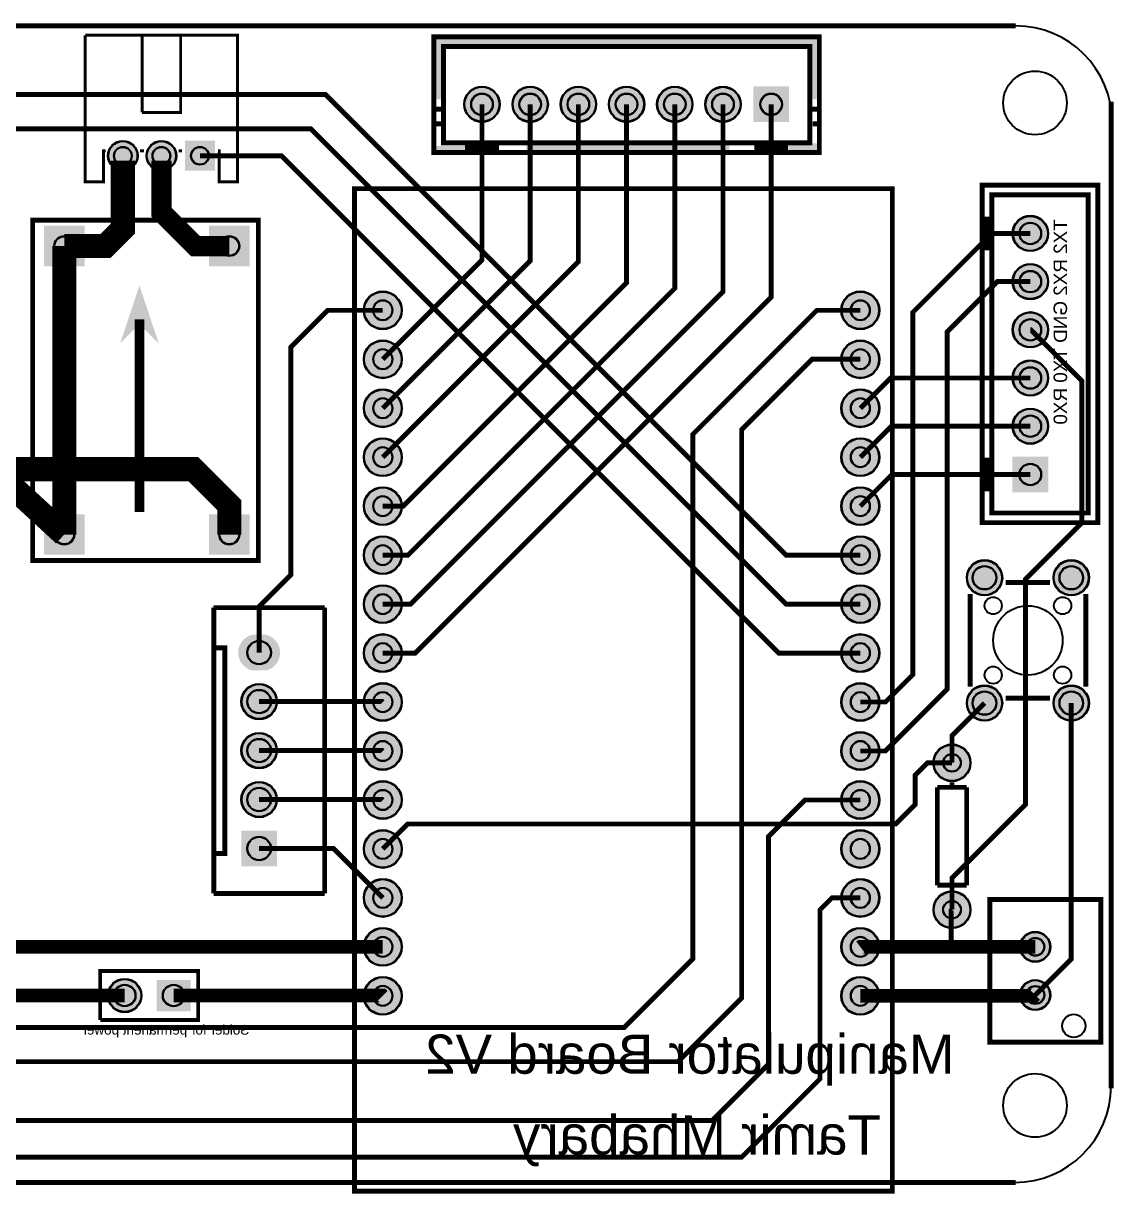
# Model space of a CAD drawing. Header units: millimetres. Extents: x 0 to 100, y -61 to 0.
# Drawn here: x 43.5 to 100.1, y -60.6 to 0.1 of the extents above; entities that cross this region are included whole.
import ezdxf

# ---------------------------------------------------------------- set-up
doc = ezdxf.new("R2010")
doc.units = ezdxf.units.MM
for name, color, linetype, true_color in [('BoardOutLine', 7, 'Continuous', 0xff00ff), ('BottomLayer', 7, 'Continuous', 0x0000ff), ('BottomSolderMaskLayer', 7, 'Continuous', 0xaa00ff), ('Document', 7, 'Continuous', 0xffffff), ('Multi-Layer', 7, 'Continuous', 0xc0c0c0), ('TopLayer', 7, 'Continuous', 0xff0000), ('TopSilkLayer', 7, 'Continuous', 0xffcc00), ('TopSolderMaskLayer', 7, 'Continuous', 0x800080)]:
    doc.layers.add(name, color=color, linetype=linetype, true_color=true_color)
doc.styles.get("Standard").update_dxf_attribs({"font": 'arial.ttf'})

msp = doc.modelspace()

# ---------------------------------------------------------------- hatches: boundary and pattern name
at = {"layer": 'BottomSolderMaskLayer'}
for points in [[(66.389, -4.07, 1), (68.24, -4.07, 1)], [(68.889, -4.07, 1), (70.74, -4.07, 1)], [(71.389, -4.07, 1), (73.24, -4.07, 1)], [(73.889, -4.07, 1), (75.74, -4.07, 1)], [(76.389, -4.07, 1), (78.24, -4.07, 1)], [(78.891, -4.071, 1), (80.742, -4.071, 1)], [(81.389, -3.144), (83.24, -3.144), (83.24, -4.995), (81.389, -4.995)], [(47.909, -6.738, 1), (49.46, -6.738, 1)], [(49.909, -6.738, 1), (51.46, -6.738, 1)], [(53.46, -7.514), (51.909, -7.514), (51.909, -5.963), (53.46, -5.963)], [(94.834, -10.767, 1), (96.684, -10.767, 1)], [(46.697, -10.371), (46.697, -12.473), (44.596, -12.473), (44.596, -10.371)], [(55.256, -10.371), (55.256, -12.473), (53.154, -12.473), (53.154, -10.371)], [(94.834, -13.267, 1), (96.684, -13.267, 1)], [(61.179, -14.755, 1), (63.16, -14.755, 1)], [(85.949, -14.755, 1), (87.93, -14.755, 1)], [(94.834, -15.767, 1), (96.684, -15.767, 1)], [(61.179, -17.295, 1), (63.16, -17.295, 1)], [(85.949, -17.295, 1), (87.93, -17.295, 1)], [(94.834, -18.267, 1), (96.684, -18.267, 1)], [(61.179, -19.835, 1), (63.16, -19.835, 1)], [(85.949, -19.835, 1), (87.93, -19.835, 1)], [(94.834, -20.767, 1), (96.684, -20.767, 1)], [(61.179, -22.375, 1), (63.16, -22.375, 1)], [(85.949, -22.375, 1), (87.93, -22.375, 1)], [(96.683, -22.344), (96.683, -24.195), (94.832, -24.195), (94.832, -22.344)], [(61.179, -24.915, 1), (63.16, -24.915, 1)], [(85.949, -24.915, 1), (87.93, -24.915, 1)], [(46.697, -25.336), (46.697, -27.438), (44.596, -27.438), (44.596, -25.336)], [(55.256, -25.336), (55.256, -27.438), (53.154, -27.438), (53.154, -25.336)], [(61.179, -27.455, 1), (63.16, -27.455, 1)], [(85.949, -27.455, 1), (87.93, -27.455, 1)], [(92.456, -28.627, 1), (94.307, -28.627, 1)], [(96.956, -28.627, 1), (98.807, -28.627, 1)], [(61.179, -29.995, 1), (63.16, -29.995, 1)], [(85.949, -29.995, 1), (87.93, -29.995, 1)], [(61.179, -32.535, 1), (63.16, -32.535, 1)], [(85.949, -32.535, 1), (87.93, -32.535, 1)], [(55.393, -33.437, -0.785398), (55.393, -31.587), (56.113, -31.587, -0.785398), (56.113, -33.437)], [(54.828, -35.052, 1), (56.679, -35.052, 1)], [(61.179, -35.075, 1), (63.16, -35.075, 1)], [(85.949, -35.075, 1), (87.93, -35.075, 1)], [(92.456, -35.127, 1), (94.307, -35.127, 1)], [(96.956, -35.127, 1), (98.807, -35.127, 1)], [(54.828, -37.592, 1), (56.679, -37.592, 1)], [(61.179, -37.615, 1), (63.16, -37.615, 1)], [(85.949, -37.615, 1), (87.93, -37.615, 1)], [(90.729, -38.227, 1), (92.659, -38.227, 1)], [(54.828, -40.132, 1), (56.679, -40.132, 1)], [(61.179, -40.155, 1), (63.16, -40.155, 1)], [(85.949, -40.155, 1), (87.93, -40.155, 1)], [(54.828, -43.597), (54.828, -41.747), (56.679, -41.747), (56.679, -43.597)], [(61.179, -42.695, 1), (63.16, -42.695, 1)], [(85.949, -42.695, 1), (87.93, -42.695, 1)], [(61.179, -45.235, 1), (63.16, -45.235, 1)], [(85.949, -45.235, 1), (87.93, -45.235, 1)], [(90.729, -45.847, 1), (92.659, -45.847, 1)], [(61.179, -47.775, 1), (63.16, -47.775, 1)], [(85.949, -47.775, 1), (87.93, -47.775, 1)], [(95.225, -47.772, 1), (96.799, -47.772, 1)], [(47.905, -50.299, 1), (49.656, -50.299, 1)], [(52.196, -51.112), (50.445, -51.112), (50.445, -49.486), (52.196, -49.486)], [(61.179, -50.315, 1), (63.16, -50.315, 1)], [(85.949, -50.315, 1), (87.93, -50.315, 1)], [(95.225, -50.272, 1), (96.799, -50.272, 1)]]:
    msp.add_hatch(color=256, dxfattribs=at).paths.add_polyline_path(points)
at = {"layer": 'Document'}
for points in [[(54.685, -1.338), (54.685, -0.538), (54.585, -0.438), (46.785, -0.438), (46.685, -0.538), (46.685, -1.138), (46.785, -1.138), (46.785, -0.538), (54.585, -0.538), (54.585, -1.338)], [(84.847, -3.816), (84.339, -3.816), (84.339, -1.149), (65.289, -1.149), (65.289, -3.816), (64.781, -3.816), (64.781, -0.641), (84.847, -0.641), (84.847, -2.165)], [(66.305, -6.61), (64.781, -6.61), (64.781, -6.229), (66.432, -6.229), (66.432, -6.61)], [(80.148, -6.61), (69.607, -6.61), (69.607, -6.102), (80.148, -6.102), (80.148, -6.61)], [(84.847, -6.61), (83.196, -6.61), (83.196, -6.102), (84.847, -6.102)], [(53.467, -42.926), (53.467, -44.958), (59.055, -44.958), (59.055, -30.226), (53.467, -30.226), (53.467, -32.258), (53.329, -32.258), (53.303, -32.232), (53.303, -30.132), (53.353, -30.082), (59.153, -30.082), (59.253, -30.182), (59.253, -44.982), (59.153, -45.082), (53.403, -45.082), (53.353, -45.032), (53.353, -42.932)]]:
    msp.add_hatch(color=256, dxfattribs=at).paths.add_polyline_path(points)
at = {"layer": 'Multi-Layer'}
for points in [[(66.414, -4.07, 1), (68.214, -4.07, 1)], [(68.914, -4.07, 1), (70.714, -4.07, 1)], [(71.414, -4.07, 1), (73.214, -4.07, 1)], [(73.914, -4.07, 1), (75.714, -4.07, 1)], [(76.414, -4.07, 1), (78.214, -4.07, 1)], [(78.916, -4.071, 1), (80.716, -4.071, 1)], [(81.414, -3.17), (83.214, -3.17), (83.214, -4.97), (81.414, -4.97)], [(47.935, -6.738, 1), (49.435, -6.738, 1)], [(49.935, -6.738, 1), (51.435, -6.738, 1)], [(53.435, -7.488), (51.935, -7.488), (51.935, -5.988), (53.435, -5.988)], [(94.859, -10.767, 1), (96.659, -10.767, 1)], [(46.646, -10.422), (46.646, -12.422), (44.646, -12.422), (44.646, -10.422)], [(55.205, -10.422), (55.205, -12.422), (53.205, -12.422), (53.205, -10.422)], [(94.859, -13.267, 1), (96.659, -13.267, 1)], [(61.204, -14.755, 1), (63.134, -14.755, 1)], [(85.974, -14.755, 1), (87.904, -14.755, 1)], [(94.859, -15.767, 1), (96.659, -15.767, 1)], [(61.204, -17.295, 1), (63.134, -17.295, 1)], [(85.974, -17.295, 1), (87.904, -17.295, 1)], [(94.859, -18.267, 1), (96.659, -18.267, 1)], [(61.204, -19.835, 1), (63.134, -19.835, 1)], [(85.974, -19.835, 1), (87.904, -19.835, 1)], [(94.859, -20.767, 1), (96.659, -20.767, 1)], [(61.204, -22.375, 1), (63.134, -22.375, 1)], [(85.974, -22.375, 1), (87.904, -22.375, 1)], [(96.657, -22.369), (96.657, -24.169), (94.857, -24.169), (94.857, -22.369)], [(61.204, -24.915, 1), (63.134, -24.915, 1)], [(85.974, -24.915, 1), (87.904, -24.915, 1)], [(46.646, -25.387), (46.646, -27.387), (44.646, -27.387), (44.646, -25.387)], [(55.205, -25.387), (55.205, -27.387), (53.205, -27.387), (53.205, -25.387)], [(61.204, -27.455, 1), (63.134, -27.455, 1)], [(85.974, -27.455, 1), (87.904, -27.455, 1)], [(92.481, -28.627, 1), (94.281, -28.627, 1)], [(96.981, -28.627, 1), (98.781, -28.627, 1)], [(61.204, -29.995, 1), (63.134, -29.995, 1)], [(85.974, -29.995, 1), (87.904, -29.995, 1)], [(55.403, -33.412, -0.785398), (55.403, -31.612), (56.103, -31.612, -0.785398), (56.103, -33.412)], [(61.204, -32.535, 1), (63.134, -32.535, 1)], [(85.974, -32.535, 1), (87.904, -32.535, 1)], [(54.853, -35.052, 1), (56.653, -35.052, 1)], [(61.204, -35.075, 1), (63.134, -35.075, 1)], [(85.974, -35.075, 1), (87.904, -35.075, 1)], [(92.481, -35.127, 1), (94.281, -35.127, 1)], [(96.981, -35.127, 1), (98.781, -35.127, 1)], [(54.853, -37.592, 1), (56.653, -37.592, 1)], [(61.204, -37.615, 1), (63.134, -37.615, 1)], [(85.974, -37.615, 1), (87.904, -37.615, 1)], [(90.754, -38.227, 1), (92.634, -38.227, 1)], [(54.853, -40.132, 1), (56.653, -40.132, 1)], [(61.204, -40.155, 1), (63.134, -40.155, 1)], [(85.974, -40.155, 1), (87.904, -40.155, 1)], [(54.853, -43.572), (54.853, -41.772), (56.653, -41.772), (56.653, -43.572)], [(61.204, -42.695, 1), (63.134, -42.695, 1)], [(85.974, -42.695, 1), (87.904, -42.695, 1)], [(61.204, -45.235, 1), (63.134, -45.235, 1)], [(85.974, -45.235, 1), (87.904, -45.235, 1)], [(90.754, -45.847, 1), (92.634, -45.847, 1)], [(61.204, -47.775, 1), (63.134, -47.775, 1)], [(85.974, -47.775, 1), (87.904, -47.775, 1)], [(95.25, -47.772, 1), (96.774, -47.772, 1)], [(47.93, -50.299, 1), (49.63, -50.299, 1)], [(52.17, -51.087), (50.47, -51.087), (50.47, -49.512), (52.17, -49.512)], [(61.204, -50.315, 1), (63.134, -50.315, 1)], [(85.974, -50.315, 1), (87.904, -50.315, 1)], [(95.25, -50.272, 1), (96.774, -50.272, 1)]]:
    msp.add_hatch(color=256, dxfattribs=at).paths.add_polyline_path(points)
at = {"layer": 'TopSilkLayer'}
msp.add_hatch(color=256, dxfattribs=at).paths.add_polyline_path([(50.545, -16.473), (49.545, -15.473), (48.545, -16.473), (49.545, -13.473)])
at = {"layer": 'TopSolderMaskLayer'}
for points in [[(66.389, -4.07, 1), (68.24, -4.07, 1)], [(68.889, -4.07, 1), (70.74, -4.07, 1)], [(71.389, -4.07, 1), (73.24, -4.07, 1)], [(73.889, -4.07, 1), (75.74, -4.07, 1)], [(76.389, -4.07, 1), (78.24, -4.07, 1)], [(78.891, -4.071, 1), (80.742, -4.071, 1)], [(81.389, -3.144), (83.24, -3.144), (83.24, -4.995), (81.389, -4.995)], [(47.909, -6.738, 1), (49.46, -6.738, 1)], [(49.909, -6.738, 1), (51.46, -6.738, 1)], [(53.46, -7.514), (51.909, -7.514), (51.909, -5.963), (53.46, -5.963)], [(94.834, -10.767, 1), (96.684, -10.767, 1)], [(46.697, -10.371), (46.697, -12.473), (44.596, -12.473), (44.596, -10.371)], [(55.256, -10.371), (55.256, -12.473), (53.154, -12.473), (53.154, -10.371)], [(94.834, -13.267, 1), (96.684, -13.267, 1)], [(61.179, -14.755, 1), (63.16, -14.755, 1)], [(85.949, -14.755, 1), (87.93, -14.755, 1)], [(94.834, -15.767, 1), (96.684, -15.767, 1)], [(61.179, -17.295, 1), (63.16, -17.295, 1)], [(85.949, -17.295, 1), (87.93, -17.295, 1)], [(94.834, -18.267, 1), (96.684, -18.267, 1)], [(61.179, -19.835, 1), (63.16, -19.835, 1)], [(85.949, -19.835, 1), (87.93, -19.835, 1)], [(94.834, -20.767, 1), (96.684, -20.767, 1)], [(61.179, -22.375, 1), (63.16, -22.375, 1)], [(85.949, -22.375, 1), (87.93, -22.375, 1)], [(96.683, -22.344), (96.683, -24.195), (94.832, -24.195), (94.832, -22.344)], [(61.179, -24.915, 1), (63.16, -24.915, 1)], [(85.949, -24.915, 1), (87.93, -24.915, 1)], [(46.697, -25.336), (46.697, -27.438), (44.596, -27.438), (44.596, -25.336)], [(55.256, -25.336), (55.256, -27.438), (53.154, -27.438), (53.154, -25.336)], [(61.179, -27.455, 1), (63.16, -27.455, 1)], [(85.949, -27.455, 1), (87.93, -27.455, 1)], [(92.456, -28.627, 1), (94.307, -28.627, 1)], [(96.956, -28.627, 1), (98.807, -28.627, 1)], [(61.179, -29.995, 1), (63.16, -29.995, 1)], [(85.949, -29.995, 1), (87.93, -29.995, 1)], [(61.179, -32.535, 1), (63.16, -32.535, 1)], [(85.949, -32.535, 1), (87.93, -32.535, 1)], [(55.393, -33.437, -0.785398), (55.393, -31.587), (56.113, -31.587, -0.785398), (56.113, -33.437)], [(54.828, -35.052, 1), (56.679, -35.052, 1)], [(61.179, -35.075, 1), (63.16, -35.075, 1)], [(85.949, -35.075, 1), (87.93, -35.075, 1)], [(92.456, -35.127, 1), (94.307, -35.127, 1)], [(96.956, -35.127, 1), (98.807, -35.127, 1)], [(54.828, -37.592, 1), (56.679, -37.592, 1)], [(61.179, -37.615, 1), (63.16, -37.615, 1)], [(85.949, -37.615, 1), (87.93, -37.615, 1)], [(90.729, -38.227, 1), (92.659, -38.227, 1)], [(54.828, -40.132, 1), (56.679, -40.132, 1)], [(61.179, -40.155, 1), (63.16, -40.155, 1)], [(85.949, -40.155, 1), (87.93, -40.155, 1)], [(54.828, -43.597), (54.828, -41.747), (56.679, -41.747), (56.679, -43.597)], [(61.179, -42.695, 1), (63.16, -42.695, 1)], [(85.949, -42.695, 1), (87.93, -42.695, 1)], [(61.179, -45.235, 1), (63.16, -45.235, 1)], [(85.949, -45.235, 1), (87.93, -45.235, 1)], [(90.729, -45.847, 1), (92.659, -45.847, 1)], [(61.179, -47.775, 1), (63.16, -47.775, 1)], [(85.949, -47.775, 1), (87.93, -47.775, 1)], [(95.225, -47.772, 1), (96.799, -47.772, 1)], [(47.905, -50.299, 1), (49.656, -50.299, 1)], [(52.196, -51.112), (50.445, -51.112), (50.445, -49.486), (52.196, -49.486)], [(61.179, -50.315, 1), (63.16, -50.315, 1)], [(85.949, -50.315, 1), (87.93, -50.315, 1)], [(95.225, -50.272, 1), (96.799, -50.272, 1)]]:
    msp.add_hatch(color=256, dxfattribs=at).paths.add_polyline_path(points)

# ---------------------------------------------------------------- linework, layer by layer
at = {"layer": 'BoardOutLine', "const_width": 0.254}
for points in [[(5, 0), (95, 0)], [(99.949, -3.937), (99.949, -55.118)], [(95, -60), (5, -60)]]:
    msp.add_lwpolyline(points, dxfattribs=at)
at = {"layer": 'BoardOutLine'}
for centre, start, end in [((95, -5), 0, 90), ((94.949, -54.991), 270, 0)]:
    msp.add_arc(centre, 5, start, end, dxfattribs=at)
at = {"layer": 'BottomLayer'}
for points, const_width in [([(86.939, -27.455), (83.087, -27.455), (59.194, -3.563), (28.714, -3.563), (25.539, -6.738), (23.602, -6.738)], 0.254), ([(86.939, -29.994), (83.086, -29.994), (58.432, -5.341), (39.603, -5.341), (38.206, -6.738)], 0.254), ([(86.939, -32.534), (82.705, -32.534), (56.908, -6.738), (52.684, -6.738)], 0.254), ([(45.646, -26.387), (45.646, -11.422)], 1.25), ([(86.939, -35.075), (88.242, -35.075), (89.662, -33.655), (89.662, -14.859), (93.754, -10.767), (95.758, -10.767)], 0.254), ([(86.939, -37.615), (88.242, -37.615), (91.44, -34.417), (91.44, -15.875), (94.049, -13.266), (95.758, -13.266)], 0.254), ([(91.694, -45.847), (91.694, -44.196), (95.504, -40.386), (95.504, -28.702), (98.425, -25.781), (98.425, -18.415), (95.777, -15.767), (95.759, -15.767)], 0.254), ([(31.612, -26.387), (34.406, -23.121), (42.098, -23.121), (45.646, -26.387)], 1.25), ([(62.169, -42.695), (63.462, -41.402), (88.773, -41.402), (89.789, -40.386), (89.789, -38.862), (90.424, -38.227), (91.694, -38.227)], 0.254), ([(40.041, -47.775), (62.169, -47.775)], 0.7)]:
    msp.add_lwpolyline(points, dxfattribs=dict(at, const_width=const_width))
at = {"layer": 'BottomSolderMaskLayer'}
for points in [[(61.656, -14.755), (61.656, -14.755)], [(62.682, -14.755), (62.682, -14.755)], [(86.426, -14.755), (86.426, -14.755)], [(87.452, -14.755), (87.452, -14.755)], [(61.656, -17.295), (61.656, -17.295)], [(62.682, -17.295), (62.682, -17.295)], [(86.426, -17.295), (86.426, -17.295)], [(87.452, -17.295), (87.452, -17.295)], [(61.656, -19.835), (61.656, -19.835)], [(62.682, -19.835), (62.682, -19.835)], [(86.426, -19.835), (86.426, -19.835)], [(87.452, -19.835), (87.452, -19.835)], [(61.656, -22.375), (61.656, -22.375)], [(62.682, -22.375), (62.682, -22.375)], [(86.426, -22.375), (86.426, -22.375)], [(87.452, -22.375), (87.452, -22.375)], [(61.656, -24.915), (61.656, -24.915)], [(62.682, -24.915), (62.682, -24.915)], [(86.426, -24.915), (86.426, -24.915)], [(87.452, -24.915), (87.452, -24.915)], [(61.656, -27.455), (61.656, -27.455)], [(62.682, -27.455), (62.682, -27.455)], [(86.426, -27.455), (86.426, -27.455)], [(87.452, -27.455), (87.452, -27.455)], [(61.656, -29.995), (61.656, -29.995)], [(62.682, -29.995), (62.682, -29.995)], [(86.426, -29.995), (86.426, -29.995)], [(87.452, -29.995), (87.452, -29.995)], [(61.656, -32.535), (61.656, -32.535)], [(62.682, -32.535), (62.682, -32.535)], [(86.426, -32.535), (86.426, -32.535)], [(87.452, -32.535), (87.452, -32.535)], [(61.656, -35.075), (61.656, -35.075)], [(62.682, -35.075), (62.682, -35.075)], [(86.426, -35.075), (86.426, -35.075)], [(87.452, -35.075), (87.452, -35.075)], [(61.656, -37.615), (61.656, -37.615)], [(62.682, -37.615), (62.682, -37.615)], [(86.426, -37.615), (86.426, -37.615)], [(87.452, -37.615), (87.452, -37.615)], [(61.656, -40.155), (61.656, -40.155)], [(62.682, -40.155), (62.682, -40.155)], [(86.426, -40.155), (86.426, -40.155)], [(87.452, -40.155), (87.452, -40.155)], [(61.656, -42.695), (61.656, -42.695)], [(62.682, -42.695), (62.682, -42.695)], [(86.426, -42.695), (86.426, -42.695)], [(87.452, -42.695), (87.452, -42.695)], [(61.656, -45.235), (61.656, -45.235)], [(62.682, -45.235), (62.682, -45.235)], [(86.426, -45.235), (86.426, -45.235)], [(87.452, -45.235), (87.452, -45.235)], [(61.656, -47.775), (61.656, -47.775)], [(62.682, -47.775), (62.682, -47.775)], [(86.426, -47.775), (86.426, -47.775)], [(87.452, -47.775), (87.452, -47.775)], [(61.656, -50.315), (61.656, -50.315)], [(62.682, -50.315), (62.682, -50.315)], [(86.426, -50.315), (86.426, -50.315)], [(87.452, -50.315), (87.452, -50.315)]]:
    msp.add_lwpolyline(points, close=True, dxfattribs=at)
for centre, radius in [((67.314, -4.07), 0.925), ((67.314, -4.07), 0.566), ((69.814, -4.07), 0.925), ((69.814, -4.07), 0.566), ((72.314, -4.07), 0.925), ((72.314, -4.07), 0.566), ((74.814, -4.07), 0.925), ((74.814, -4.07), 0.566), ((77.314, -4.07), 0.925), ((77.314, -4.07), 0.566), ((79.816, -4.071), 0.925), ((79.816, -4.071), 0.566), ((82.314, -4.07), 0.566), ((48.685, -6.738), 0.775), ((50.685, -6.738), 0.775), ((48.685, -6.738), 0.465), ((50.685, -6.738), 0.465), ((52.685, -6.738), 0.465), ((95.759, -10.767), 0.925), ((95.759, -10.767), 0.566), ((45.646, -11.422), 0.525), ((54.205, -11.422), 0.525), ((95.759, -13.267), 0.925), ((95.759, -13.267), 0.566), ((62.169, -14.755), 0.991), ((86.939, -14.755), 0.991), ((95.759, -15.767), 0.925), ((95.759, -15.767), 0.566), ((62.169, -17.295), 0.991), ((86.939, -17.295), 0.991), ((95.759, -18.267), 0.925), ((95.759, -18.267), 0.566), ((62.169, -19.835), 0.991), ((86.939, -19.835), 0.991), ((95.759, -20.767), 0.925), ((95.759, -20.767), 0.566), ((62.169, -22.375), 0.991), ((86.939, -22.375), 0.991), ((95.757, -23.269), 0.566), ((62.169, -24.915), 0.991), ((86.939, -24.915), 0.991), ((45.646, -26.387), 0.525), ((54.205, -26.387), 0.525), ((62.169, -27.455), 0.991), ((86.939, -27.455), 0.991), ((93.381, -28.627), 0.925), ((97.881, -28.627), 0.925), ((93.381, -28.627), 0.617), ((97.881, -28.627), 0.617), ((62.169, -29.995), 0.991), ((86.939, -29.995), 0.991), ((62.169, -32.535), 0.991), ((86.939, -32.535), 0.991), ((55.753, -32.512), 0.617), ((55.753, -35.052), 0.925), ((55.753, -35.052), 0.617), ((62.169, -35.075), 0.991), ((86.939, -35.075), 0.991), ((93.381, -35.127), 0.925), ((93.381, -35.127), 0.617), ((97.881, -35.127), 0.925), ((97.881, -35.127), 0.617), ((55.753, -37.592), 0.925), ((55.753, -37.592), 0.617), ((62.169, -37.615), 0.991), ((86.939, -37.615), 0.991), ((91.694, -38.227), 0.965), ((91.694, -38.227), 0.462), ((55.753, -40.132), 0.925), ((62.169, -40.155), 0.991), ((86.939, -40.155), 0.991), ((55.753, -40.132), 0.617), ((62.169, -42.695), 0.991), ((86.939, -42.695), 0.991), ((55.753, -42.672), 0.617), ((62.169, -45.235), 0.991), ((86.939, -45.235), 0.991), ((91.694, -45.847), 0.965), ((91.694, -45.847), 0.462), ((62.169, -47.775), 0.991), ((86.939, -47.775), 0.991), ((96.012, -47.772), 0.787), ((96.012, -47.772), 0.472), ((48.78, -50.299), 0.875), ((48.78, -50.299), 0.566), ((51.32, -50.299), 0.566), ((62.169, -50.315), 0.991), ((86.939, -50.315), 0.991), ((96.012, -50.272), 0.787), ((96.012, -50.272), 0.472)]:
    msp.add_circle(centre, radius, dxfattribs=at)
for centre, start, end in [((62.169, -14.755), 360, 180), ((86.939, -14.755), 360, 180), ((62.169, -14.755), 180, 360), ((86.939, -14.755), 180, 360), ((62.169, -17.295), 360, 180), ((86.939, -17.295), 360, 180), ((62.169, -17.295), 180, 360), ((86.939, -17.295), 180, 360), ((62.169, -19.835), 360, 180), ((86.939, -19.835), 360, 180), ((62.169, -19.835), 180, 360), ((86.939, -19.835), 180, 360), ((62.169, -22.375), 360, 180), ((62.169, -22.375), 180, 360), ((86.939, -22.375), 360, 180), ((86.939, -22.375), 180, 360), ((62.169, -24.915), 360, 180), ((86.939, -24.915), 360, 180), ((62.169, -24.915), 180, 360), ((86.939, -24.915), 180, 360), ((62.169, -27.455), 360, 180), ((86.939, -27.455), 360, 180), ((62.169, -27.455), 180, 360), ((86.939, -27.455), 180, 360), ((62.169, -29.995), 360, 180), ((86.939, -29.995), 360, 180), ((62.169, -29.995), 180, 360), ((86.939, -29.995), 180, 360), ((62.169, -32.535), 360, 180), ((86.939, -32.535), 360, 180), ((62.169, -32.535), 180, 360), ((86.939, -32.535), 180, 360), ((62.169, -35.075), 360, 180), ((86.939, -35.075), 360, 180), ((62.169, -35.075), 180, 360), ((86.939, -35.075), 180, 360), ((62.169, -37.615), 360, 180), ((62.169, -37.615), 180, 360), ((86.939, -37.615), 360, 180), ((86.939, -37.615), 180, 360), ((62.169, -40.155), 360, 180), ((86.939, -40.155), 360, 180), ((62.169, -40.155), 180, 360), ((86.939, -40.155), 180, 360), ((62.169, -42.695), 360, 180), ((86.939, -42.695), 360, 180), ((62.169, -42.695), 180, 360), ((86.939, -42.695), 180, 360), ((62.169, -45.235), 360, 180), ((86.939, -45.235), 360, 180), ((62.169, -45.235), 180, 360), ((86.939, -45.235), 180, 360), ((62.169, -47.775), 360, 180), ((86.939, -47.775), 360, 180), ((62.169, -47.775), 180, 360), ((86.939, -47.775), 180, 360), ((62.169, -50.315), 360, 180), ((62.169, -50.315), 180, 360), ((86.939, -50.315), 360, 180), ((86.939, -50.315), 180, 360)]:
    msp.add_arc(centre, 0.513, start, end, dxfattribs=at)
at = {"layer": 'Multi-Layer'}
for points in [[(61.669, -14.755), (61.669, -14.755)], [(62.669, -14.755), (62.669, -14.755)], [(86.439, -14.755), (86.439, -14.755)], [(87.439, -14.755), (87.439, -14.755)], [(61.669, -17.295), (61.669, -17.295)], [(62.669, -17.295), (62.669, -17.295)], [(86.439, -17.295), (86.439, -17.295)], [(87.439, -17.295), (87.439, -17.295)], [(61.669, -19.835), (61.669, -19.835)], [(62.669, -19.835), (62.669, -19.835)], [(86.439, -19.835), (86.439, -19.835)], [(87.439, -19.835), (87.439, -19.835)], [(61.669, -22.375), (61.669, -22.375)], [(62.669, -22.375), (62.669, -22.375)], [(86.439, -22.375), (86.439, -22.375)], [(87.439, -22.375), (87.439, -22.375)], [(61.669, -24.915), (61.669, -24.915)], [(62.669, -24.915), (62.669, -24.915)], [(86.439, -24.915), (86.439, -24.915)], [(87.439, -24.915), (87.439, -24.915)], [(61.669, -27.455), (61.669, -27.455)], [(62.669, -27.455), (62.669, -27.455)], [(86.439, -27.455), (86.439, -27.455)], [(87.439, -27.455), (87.439, -27.455)], [(61.669, -29.995), (61.669, -29.995)], [(62.669, -29.995), (62.669, -29.995)], [(86.439, -29.995), (86.439, -29.995)], [(87.439, -29.995), (87.439, -29.995)], [(61.669, -32.535), (61.669, -32.535)], [(62.669, -32.535), (62.669, -32.535)], [(86.439, -32.535), (86.439, -32.535)], [(87.439, -32.535), (87.439, -32.535)], [(61.669, -35.075), (61.669, -35.075)], [(62.669, -35.075), (62.669, -35.075)], [(86.439, -35.075), (86.439, -35.075)], [(87.439, -35.075), (87.439, -35.075)], [(61.669, -37.615), (61.669, -37.615)], [(62.669, -37.615), (62.669, -37.615)], [(86.439, -37.615), (86.439, -37.615)], [(87.439, -37.615), (87.439, -37.615)], [(61.669, -40.155), (61.669, -40.155)], [(62.669, -40.155), (62.669, -40.155)], [(86.439, -40.155), (86.439, -40.155)], [(87.439, -40.155), (87.439, -40.155)], [(61.669, -42.695), (61.669, -42.695)], [(62.669, -42.695), (62.669, -42.695)], [(86.439, -42.695), (86.439, -42.695)], [(87.439, -42.695), (87.439, -42.695)], [(61.669, -45.235), (61.669, -45.235)], [(62.669, -45.235), (62.669, -45.235)], [(86.439, -45.235), (86.439, -45.235)], [(87.439, -45.235), (87.439, -45.235)], [(61.669, -47.775), (61.669, -47.775)], [(62.669, -47.775), (62.669, -47.775)], [(86.439, -47.775), (86.439, -47.775)], [(87.439, -47.775), (87.439, -47.775)], [(61.669, -50.315), (61.669, -50.315)], [(62.669, -50.315), (62.669, -50.315)], [(86.439, -50.315), (86.439, -50.315)], [(87.439, -50.315), (87.439, -50.315)]]:
    msp.add_lwpolyline(points, close=True, dxfattribs=at)
for centre, radius in [((96, -4), 1.65), ((67.314, -4.07), 0.9), ((67.314, -4.07), 0.55), ((69.814, -4.07), 0.9), ((69.814, -4.07), 0.55), ((72.314, -4.07), 0.9), ((72.314, -4.07), 0.55), ((74.814, -4.07), 0.9), ((74.814, -4.07), 0.55), ((77.314, -4.07), 0.9), ((77.314, -4.07), 0.55), ((79.816, -4.071), 0.9), ((79.816, -4.071), 0.55), ((82.314, -4.07), 0.55), ((48.685, -6.738), 0.75), ((50.685, -6.738), 0.75), ((48.685, -6.738), 0.45), ((50.685, -6.738), 0.45), ((52.685, -6.738), 0.45), ((95.759, -10.767), 0.9), ((95.759, -10.767), 0.55), ((45.646, -11.422), 0.5), ((54.205, -11.422), 0.5), ((95.759, -13.267), 0.9), ((95.759, -13.267), 0.55), ((62.169, -14.755), 0.965), ((86.939, -14.755), 0.965), ((95.759, -15.767), 0.9), ((95.759, -15.767), 0.55), ((62.169, -17.295), 0.965), ((86.939, -17.295), 0.965), ((95.759, -18.267), 0.9), ((95.759, -18.267), 0.55), ((62.169, -19.835), 0.965), ((86.939, -19.835), 0.965), ((95.759, -20.767), 0.9), ((95.759, -20.767), 0.55), ((62.169, -22.375), 0.965), ((86.939, -22.375), 0.965), ((95.757, -23.269), 0.55), ((62.169, -24.915), 0.965), ((86.939, -24.915), 0.965), ((45.646, -26.387), 0.5), ((54.205, -26.387), 0.5), ((62.169, -27.455), 0.965), ((86.939, -27.455), 0.965), ((93.381, -28.627), 0.9), ((97.881, -28.627), 0.9), ((93.381, -28.627), 0.6), ((97.881, -28.627), 0.6), ((62.169, -29.995), 0.965), ((86.939, -29.995), 0.965), ((55.753, -32.512), 0.6), ((62.169, -32.535), 0.965), ((86.939, -32.535), 0.965), ((55.753, -35.052), 0.9), ((55.753, -35.052), 0.6), ((62.169, -35.075), 0.965), ((86.939, -35.075), 0.965), ((93.381, -35.127), 0.9), ((93.381, -35.127), 0.6), ((97.881, -35.127), 0.9), ((97.881, -35.127), 0.6), ((55.753, -37.592), 0.9), ((55.753, -37.592), 0.6), ((62.169, -37.615), 0.965), ((86.939, -37.615), 0.965), ((91.694, -38.227), 0.94), ((91.694, -38.227), 0.45), ((55.753, -40.132), 0.9), ((62.169, -40.155), 0.965), ((86.939, -40.155), 0.965), ((55.753, -40.132), 0.6), ((62.169, -42.695), 0.965), ((86.939, -42.695), 0.965), ((55.753, -42.672), 0.6), ((62.169, -45.235), 0.965), ((86.939, -45.235), 0.965), ((91.694, -45.847), 0.94), ((91.694, -45.847), 0.45), ((62.169, -47.775), 0.965), ((86.939, -47.775), 0.965), ((96.012, -47.772), 0.762), ((96.012, -47.772), 0.457), ((48.78, -50.299), 0.85), ((48.78, -50.299), 0.55), ((51.32, -50.299), 0.55), ((62.169, -50.315), 0.965), ((86.939, -50.315), 0.965), ((96.012, -50.272), 0.762), ((96.012, -50.272), 0.457), ((98.012, -51.872), 0.6), ((96, -56), 1.65)]:
    msp.add_circle(centre, radius, dxfattribs=at)
for centre, start, end in [((62.169, -14.755), 360, 180), ((86.939, -14.755), 360, 180), ((62.169, -14.755), 180, 360), ((86.939, -14.755), 180, 360), ((62.169, -17.295), 360, 180), ((86.939, -17.295), 360, 180), ((62.169, -17.295), 180, 360), ((86.939, -17.295), 180, 360), ((62.169, -19.835), 360, 180), ((86.939, -19.835), 360, 180), ((62.169, -19.835), 180, 360), ((86.939, -19.835), 180, 360), ((62.169, -22.375), 360, 180), ((62.169, -22.375), 180, 360), ((86.939, -22.375), 360, 180), ((86.939, -22.375), 180, 360), ((62.169, -24.915), 360, 180), ((86.939, -24.915), 360, 180), ((62.169, -24.915), 180, 360), ((86.939, -24.915), 180, 360), ((62.169, -27.455), 360, 180), ((86.939, -27.455), 360, 180), ((62.169, -27.455), 180, 360), ((86.939, -27.455), 180, 360), ((62.169, -29.995), 360, 180), ((86.939, -29.995), 360, 180), ((62.169, -29.995), 180, 360), ((86.939, -29.995), 180, 360), ((62.169, -32.535), 360, 180), ((86.939, -32.535), 360, 180), ((62.169, -32.535), 180, 360), ((86.939, -32.535), 180, 360), ((62.169, -35.075), 360, 180), ((86.939, -35.075), 360, 180), ((62.169, -35.075), 180, 360), ((86.939, -35.075), 180, 360), ((62.169, -37.615), 360, 180), ((62.169, -37.615), 180, 360), ((86.939, -37.615), 360, 180), ((86.939, -37.615), 180, 360), ((62.169, -40.155), 360, 180), ((86.939, -40.155), 360, 180), ((62.169, -40.155), 180, 360), ((86.939, -40.155), 180, 360), ((62.169, -42.695), 360, 180), ((86.939, -42.695), 360, 180), ((62.169, -42.695), 180, 360), ((86.939, -42.695), 180, 360), ((62.169, -45.235), 360, 180), ((86.939, -45.235), 360, 180), ((62.169, -45.235), 180, 360), ((86.939, -45.235), 180, 360), ((62.169, -47.775), 360, 180), ((86.939, -47.775), 360, 180), ((62.169, -47.775), 180, 360), ((86.939, -47.775), 180, 360), ((62.169, -50.315), 360, 180), ((62.169, -50.315), 180, 360), ((86.939, -50.315), 360, 180), ((86.939, -50.315), 180, 360)]:
    msp.add_arc(centre, 0.5, start, end, dxfattribs=at)
at = {"layer": 'TopLayer'}
for points, const_width in [([(62.169, -24.915), (63.223, -24.915), (74.813, -13.325), (74.813, -4.069)], 0.254), ([(62.169, -27.455), (63.477, -27.455), (77.315, -13.617), (77.315, -4.069)], 0.254), ([(62.169, -32.535), (63.858, -32.535), (82.314, -14.079), (82.314, -4.069)], 0.254), ([(62.169, -22.375), (72.314, -12.23), (72.314, -4.07)], 0.254), ([(62.169, -19.835), (69.814, -12.19), (69.814, -4.07)], 0.254), ([(62.169, -17.295), (67.314, -12.15), (67.314, -4.07)], 0.254), ([(62.169, -29.995), (63.604, -29.995), (79.817, -13.782), (79.817, -4.072)], 0.254), ([(45.646, -11.422), (47.78, -11.422), (48.685, -10.516), (48.685, -6.992)], 1.25), ([(54.206, -11.422), (52.448, -11.422), (50.685, -9.659), (50.685, -6.992)], 1.06), ([(35.573, -53.729), (35.573, -52.84), (36.462, -51.951), (74.689, -51.951), (78.245, -48.395), (78.245, -21.196), (84.686, -14.755), (86.939, -14.755)], 0.254), ([(62.169, -14.754), (59.306, -14.754), (57.404, -16.656), (57.404, -28.467), (55.753, -30.118), (55.753, -32.512)], 0.254), ([(86.939, -17.295), (84.432, -17.295), (80.785, -20.942), (80.785, -50.427), (77.483, -53.729), (39.573, -53.729)], 0.254), ([(86.939, -19.835), (88.507, -18.267), (95.759, -18.267)], 0.254), ([(86.939, -22.375), (88.548, -20.767), (95.759, -20.767)], 0.254), ([(40.172, -26.388), (40.172, -24.998), (42.176, -22.994), (52.336, -22.994), (54.206, -24.864), (54.206, -26.388)], 1.25), ([(86.939, -24.915), (88.585, -23.269), (95.757, -23.269)], 0.254), ([(55.753, -35.052), (62.146, -35.052), (62.169, -35.075)], 0.254), ([(91.694, -38.227), (91.694, -36.814), (93.381, -35.127)], 0.254), ([(96.012, -50.272), (97.881, -48.403), (97.881, -35.127)], 0.254), ([(62.169, -37.615), (62.146, -37.592), (55.753, -37.592)], 0.254), ([(86.939, -40.154), (84.071, -40.154), (82.181, -42.044), (82.181, -53.855), (79.26, -56.776), (39.255, -56.776), (37.571, -55.092), (37.571, -53.728)], 0.254), ([(55.753, -40.132), (62.146, -40.132), (62.169, -40.155)], 0.254), ([(62.169, -45.235), (59.606, -42.672), (55.753, -42.672)], 0.254), ([(86.939, -45.234), (85.466, -45.234), (84.848, -45.854), (84.848, -54.617), (80.784, -58.681), (23.126, -58.681), (19.602, -55.157), (19.602, -53.474)], 0.254), ([(91.656, -47.772), (91.656, -45.886), (91.694, -45.847)], 0.254), ([(86.939, -47.775), (86.943, -47.772), (96.012, -47.772)], 0.7), ([(33.572, -53.728), (37.001, -50.299), (48.78, -50.299)], 0.7), ([(51.32, -50.299), (62.153, -50.299), (62.169, -50.315)], 0.7), ([(86.939, -50.315), (95.969, -50.315), (96.012, -50.272)], 0.7)]:
    msp.add_lwpolyline(points, dxfattribs=dict(at, const_width=const_width))
at = {"layer": 'TopSilkLayer'}
for points, const_width in [([(47.789, -6.488), (47.685, -6.488), (47.685, -8.088), (46.735, -8.088), (46.735, -0.488)], 0.152), ([(46.735, -0.488), (54.635, -0.488), (54.635, -8.088), (53.685, -8.088), (53.685, -6.488), (53.615, -6.488)], 0.152), ([(49.685, -4.489), (49.685, -0.488)], 0.152), ([(49.685, -4.489), (51.684, -4.489), (51.684, -0.488)], 0.152), ([(65.289, -4.324), (64.781, -4.324)], 0.254), ([(84.72, -4.324), (84.339, -4.324)], 0.254), ([(65.289, -5.086), (64.908, -5.086)], 0.254), ([(84.72, -5.086), (84.466, -5.086)], 0.254), ([(66.564, -6.07), (66.564, -6.57)], 0.254), ([(68.064, -6.07), (68.064, -6.57)], 0.254), ([(81.564, -6.07), (81.564, -6.57)], 0.254), ([(83.064, -6.07), (83.064, -6.57)], 0.254), ([(49.789, -6.488), (49.581, -6.488)], 0.152), ([(51.755, -6.488), (51.581, -6.488)], 0.152), ([(68.064, -6.32), (66.564, -6.32)], 0.254), ([(83.064, -6.32), (81.564, -6.32)], 0.254), ([(93.758, -10.017), (93.258, -10.017)], 0.254), ([(93.508, -11.517), (93.508, -10.017)], 0.254), ([(93.758, -11.517), (93.258, -11.517)], 0.254), ([(49.545, -15.218), (49.545, -25.218)], 0.5), ([(93.758, -22.518), (93.258, -22.518)], 0.254), ([(93.508, -22.518), (93.508, -24.018)], 0.254), ([(93.758, -24.018), (93.258, -24.018)], 0.254), ([(94.484, -28.877), (96.778, -28.877)], 0.254), ([(92.631, -34.281), (92.631, -29.473)], 0.254), ([(98.631, -29.473), (98.631, -34.281)], 0.254), ([(53.403, -30.182), (53.403, -45.002)], 0.254), ([(59.153, -30.182), (53.403, -30.182)], 0.254), ([(59.153, -45.002), (59.153, -30.182)], 0.254), ([(53.467, -32.258), (53.975, -32.258), (53.975, -42.926), (53.467, -42.926), (53.467, -42.926)], 0.254), ([(96.778, -34.877), (94.484, -34.877)], 0.254), ([(90.932, -39.497), (91.694, -39.497)], 0.254), ([(90.932, -44.577), (90.932, -39.497)], 0.254), ([(91.694, -39.497), (91.694, -39.243)], 0.254), ([(91.694, -39.497), (92.456, -39.497)], 0.254), ([(92.456, -39.497), (92.456, -44.577)], 0.254), ([(53.403, -45.002), (59.153, -45.002)], 0.254), ([(91.694, -44.577), (90.932, -44.577)], 0.254), ([(91.694, -44.577), (91.694, -44.831)], 0.254), ([(92.456, -44.577), (91.694, -44.577)], 0.254), ([(47.51, -51.569), (47.51, -49.029), (52.59, -49.029), (52.59, -51.569), (50.685, -51.569)], 0.203), ([(47.51, -51.569), (50.685, -51.569)], 0.203)]:
    msp.add_lwpolyline(points, dxfattribs=dict(at, const_width=const_width))
at = {"layer": 'TopSilkLayer', "const_width": 0.254}
for points in [[(84.814, -6.57), (64.814, -6.57), (64.814, -0.57), (84.814, -0.57), (84.814, -6.57)], [(84.314, -6.07), (65.314, -6.07), (65.314, -1.07), (84.314, -1.07), (84.314, -6.07)], [(60.699, -60.445), (60.699, -8.445), (88.599, -8.445), (88.599, -60.445), (60.699, -60.445)], [(93.258, -25.768), (93.258, -8.268), (99.258, -8.268), (99.258, -25.768), (93.258, -25.768)], [(93.758, -25.268), (93.758, -8.767), (98.758, -8.767), (98.758, -25.268), (93.758, -25.268)], [(55.713, -10.075), (55.713, -27.734), (44.007, -27.734), (44.007, -10.075), (55.713, -10.075)], [(93.662, -52.722), (93.662, -45.322), (99.412, -45.322), (99.412, -52.722), (93.662, -52.722)]]:
    msp.add_lwpolyline(points, close=True, dxfattribs=at)
at = {"layer": 'TopSilkLayer'}
for centre, radius in [((93.831, -30.077), 0.447), ((97.431, -30.077), 0.447), ((95.631, -31.877), 1.8), ((93.831, -33.677), 0.447), ((97.431, -33.677), 0.447)]:
    msp.add_circle(centre, radius, dxfattribs=at)
at = {"layer": 'TopSolderMaskLayer'}
for points in [[(61.656, -14.755), (61.656, -14.755)], [(62.682, -14.755), (62.682, -14.755)], [(86.426, -14.755), (86.426, -14.755)], [(87.452, -14.755), (87.452, -14.755)], [(61.656, -17.295), (61.656, -17.295)], [(62.682, -17.295), (62.682, -17.295)], [(86.426, -17.295), (86.426, -17.295)], [(87.452, -17.295), (87.452, -17.295)], [(61.656, -19.835), (61.656, -19.835)], [(62.682, -19.835), (62.682, -19.835)], [(86.426, -19.835), (86.426, -19.835)], [(87.452, -19.835), (87.452, -19.835)], [(61.656, -22.375), (61.656, -22.375)], [(62.682, -22.375), (62.682, -22.375)], [(86.426, -22.375), (86.426, -22.375)], [(87.452, -22.375), (87.452, -22.375)], [(61.656, -24.915), (61.656, -24.915)], [(62.682, -24.915), (62.682, -24.915)], [(86.426, -24.915), (86.426, -24.915)], [(87.452, -24.915), (87.452, -24.915)], [(61.656, -27.455), (61.656, -27.455)], [(62.682, -27.455), (62.682, -27.455)], [(86.426, -27.455), (86.426, -27.455)], [(87.452, -27.455), (87.452, -27.455)], [(61.656, -29.995), (61.656, -29.995)], [(62.682, -29.995), (62.682, -29.995)], [(86.426, -29.995), (86.426, -29.995)], [(87.452, -29.995), (87.452, -29.995)], [(61.656, -32.535), (61.656, -32.535)], [(62.682, -32.535), (62.682, -32.535)], [(86.426, -32.535), (86.426, -32.535)], [(87.452, -32.535), (87.452, -32.535)], [(61.656, -35.075), (61.656, -35.075)], [(62.682, -35.075), (62.682, -35.075)], [(86.426, -35.075), (86.426, -35.075)], [(87.452, -35.075), (87.452, -35.075)], [(61.656, -37.615), (61.656, -37.615)], [(62.682, -37.615), (62.682, -37.615)], [(86.426, -37.615), (86.426, -37.615)], [(87.452, -37.615), (87.452, -37.615)], [(61.656, -40.155), (61.656, -40.155)], [(62.682, -40.155), (62.682, -40.155)], [(86.426, -40.155), (86.426, -40.155)], [(87.452, -40.155), (87.452, -40.155)], [(61.656, -42.695), (61.656, -42.695)], [(62.682, -42.695), (62.682, -42.695)], [(86.426, -42.695), (86.426, -42.695)], [(87.452, -42.695), (87.452, -42.695)], [(61.656, -45.235), (61.656, -45.235)], [(62.682, -45.235), (62.682, -45.235)], [(86.426, -45.235), (86.426, -45.235)], [(87.452, -45.235), (87.452, -45.235)], [(61.656, -47.775), (61.656, -47.775)], [(62.682, -47.775), (62.682, -47.775)], [(86.426, -47.775), (86.426, -47.775)], [(87.452, -47.775), (87.452, -47.775)], [(61.656, -50.315), (61.656, -50.315)], [(62.682, -50.315), (62.682, -50.315)], [(86.426, -50.315), (86.426, -50.315)], [(87.452, -50.315), (87.452, -50.315)]]:
    msp.add_lwpolyline(points, close=True, dxfattribs=at)
for centre, radius in [((67.314, -4.07), 0.925), ((67.314, -4.07), 0.566), ((69.814, -4.07), 0.925), ((69.814, -4.07), 0.566), ((72.314, -4.07), 0.925), ((72.314, -4.07), 0.566), ((74.814, -4.07), 0.925), ((74.814, -4.07), 0.566), ((77.314, -4.07), 0.925), ((77.314, -4.07), 0.566), ((79.816, -4.071), 0.925), ((79.816, -4.071), 0.566), ((82.314, -4.07), 0.566), ((48.685, -6.738), 0.775), ((50.685, -6.738), 0.775), ((48.685, -6.738), 0.465), ((50.685, -6.738), 0.465), ((52.685, -6.738), 0.465), ((95.759, -10.767), 0.925), ((95.759, -10.767), 0.566), ((45.646, -11.422), 0.525), ((54.205, -11.422), 0.525), ((95.759, -13.267), 0.925), ((95.759, -13.267), 0.566), ((62.169, -14.755), 0.991), ((86.939, -14.755), 0.991), ((95.759, -15.767), 0.925), ((95.759, -15.767), 0.566), ((62.169, -17.295), 0.991), ((86.939, -17.295), 0.991), ((95.759, -18.267), 0.925), ((95.759, -18.267), 0.566), ((62.169, -19.835), 0.991), ((86.939, -19.835), 0.991), ((95.759, -20.767), 0.925), ((95.759, -20.767), 0.566), ((62.169, -22.375), 0.991), ((86.939, -22.375), 0.991), ((95.757, -23.269), 0.566), ((62.169, -24.915), 0.991), ((86.939, -24.915), 0.991), ((45.646, -26.387), 0.525), ((54.205, -26.387), 0.525), ((62.169, -27.455), 0.991), ((86.939, -27.455), 0.991), ((93.381, -28.627), 0.925), ((97.881, -28.627), 0.925), ((93.381, -28.627), 0.617), ((97.881, -28.627), 0.617), ((62.169, -29.995), 0.991), ((86.939, -29.995), 0.991), ((62.169, -32.535), 0.991), ((86.939, -32.535), 0.991), ((55.753, -32.512), 0.617), ((55.753, -35.052), 0.925), ((55.753, -35.052), 0.617), ((62.169, -35.075), 0.991), ((86.939, -35.075), 0.991), ((93.381, -35.127), 0.925), ((93.381, -35.127), 0.617), ((97.881, -35.127), 0.925), ((97.881, -35.127), 0.617), ((55.753, -37.592), 0.925), ((55.753, -37.592), 0.617), ((62.169, -37.615), 0.991), ((86.939, -37.615), 0.991), ((91.694, -38.227), 0.965), ((91.694, -38.227), 0.462), ((55.753, -40.132), 0.925), ((62.169, -40.155), 0.991), ((86.939, -40.155), 0.991), ((55.753, -40.132), 0.617), ((62.169, -42.695), 0.991), ((86.939, -42.695), 0.991), ((55.753, -42.672), 0.617), ((62.169, -45.235), 0.991), ((86.939, -45.235), 0.991), ((91.694, -45.847), 0.965), ((91.694, -45.847), 0.462), ((62.169, -47.775), 0.991), ((86.939, -47.775), 0.991), ((96.012, -47.772), 0.787), ((96.012, -47.772), 0.472), ((48.78, -50.299), 0.875), ((48.78, -50.299), 0.566), ((51.32, -50.299), 0.566), ((62.169, -50.315), 0.991), ((86.939, -50.315), 0.991), ((96.012, -50.272), 0.787), ((96.012, -50.272), 0.472)]:
    msp.add_circle(centre, radius, dxfattribs=at)
for centre, start, end in [((62.169, -14.755), 360, 180), ((86.939, -14.755), 360, 180), ((62.169, -14.755), 180, 360), ((86.939, -14.755), 180, 360), ((62.169, -17.295), 360, 180), ((86.939, -17.295), 360, 180), ((62.169, -17.295), 180, 360), ((86.939, -17.295), 180, 360), ((62.169, -19.835), 360, 180), ((86.939, -19.835), 360, 180), ((62.169, -19.835), 180, 360), ((86.939, -19.835), 180, 360), ((62.169, -22.375), 360, 180), ((62.169, -22.375), 180, 360), ((86.939, -22.375), 360, 180), ((86.939, -22.375), 180, 360), ((62.169, -24.915), 360, 180), ((86.939, -24.915), 360, 180), ((62.169, -24.915), 180, 360), ((86.939, -24.915), 180, 360), ((62.169, -27.455), 360, 180), ((86.939, -27.455), 360, 180), ((62.169, -27.455), 180, 360), ((86.939, -27.455), 180, 360), ((62.169, -29.995), 360, 180), ((86.939, -29.995), 360, 180), ((62.169, -29.995), 180, 360), ((86.939, -29.995), 180, 360), ((62.169, -32.535), 360, 180), ((86.939, -32.535), 360, 180), ((62.169, -32.535), 180, 360), ((86.939, -32.535), 180, 360), ((62.169, -35.075), 360, 180), ((86.939, -35.075), 360, 180), ((62.169, -35.075), 180, 360), ((86.939, -35.075), 180, 360), ((62.169, -37.615), 360, 180), ((62.169, -37.615), 180, 360), ((86.939, -37.615), 360, 180), ((86.939, -37.615), 180, 360), ((62.169, -40.155), 360, 180), ((86.939, -40.155), 360, 180), ((62.169, -40.155), 180, 360), ((86.939, -40.155), 180, 360), ((62.169, -42.695), 360, 180), ((86.939, -42.695), 360, 180), ((62.169, -42.695), 180, 360), ((86.939, -42.695), 180, 360), ((62.169, -45.235), 360, 180), ((86.939, -45.235), 360, 180), ((62.169, -45.235), 180, 360), ((86.939, -45.235), 180, 360), ((62.169, -47.775), 360, 180), ((86.939, -47.775), 360, 180), ((62.169, -47.775), 180, 360), ((86.939, -47.775), 180, 360), ((62.169, -50.315), 360, 180), ((62.169, -50.315), 180, 360), ((86.939, -50.315), 360, 180), ((86.939, -50.315), 180, 360)]:
    msp.add_arc(centre, 0.513, start, end, dxfattribs=at)

# ---------------------------------------------------------------- texts
at = {"layer": 'BottomSilkLayer', "text_generation_flag": 2}
msp.add_text('TX2 RX2 GND TX0 RX0', height=0.7, rotation=90, dxfattribs=at).set_placement((97.663, -10.033))
for s, height, p in [('Solder for permanent power', 0.5, (55.245, -52.324)), ('Manipulator Board V2', 2.032, (91.821, -54.356)), ('Tamir Mhabary', 2.032, (88.011, -58.547))]:
    msp.add_text(s, height=height, dxfattribs=at).set_placement(p)

doc.saveas('drawing.dxf')
